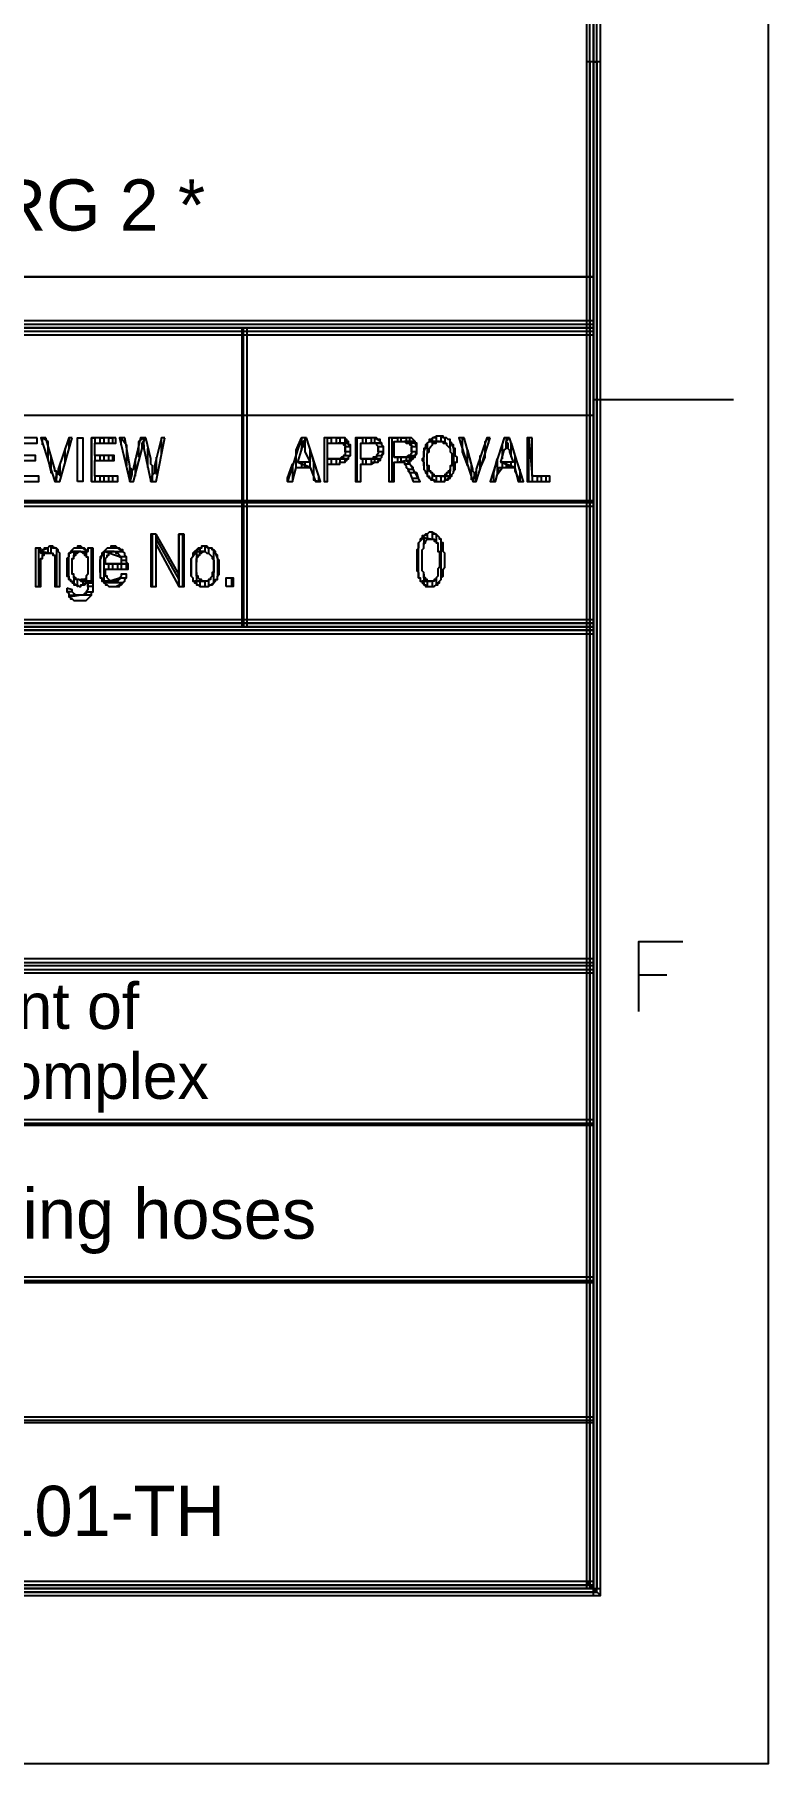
# Model space of a CAD drawing. Extents: x 0 to 594, y 0 to 420.
# Drawn here: x 552 to 594, y 0 to 98.9 of the extents above; entities that cross this region are included whole.
import ezdxf

# ---------------------------------------------------------------- set-up
doc = ezdxf.new("R2010")
doc.units = 0
doc.styles.add('HTX1', font='O8116901', dxfattribs={"width": 1.02})

msp = doc.modelspace()

# ---------------------------------------------------------------- linework, layer by layer
at = {"layer": 'GT_1', "flags": 128}
for points in [[(0, 0), (594, 0), (594, 420), (0, 420), (0, 0)], [(583.6, 10.4), (584.4, 9.6), (584.4, 410.4), (583.6, 409.6), (583.6, 10.4)], [(25, 10), (584, 10), (584, 85), (404, 85), (404, 410), (25, 410), (25, 10)], [(584, 85), (584, 410), (404, 410), (404, 85), (584, 85)], [(584.2, 9.8), (584.2, 410.2), (584, 410), (584, 10), (583.8, 10.2), (583.8, 409.8)], [(584.4, 97.3), (583.6, 97.3), (583.6, 10), (584.4, 10), (584.4, 97.3)], [(583.8, 97.3), (583.8, 10), (584, 10), (584, 97.3), (584.2, 97.3), (584.2, 10)], [(404, 82.5), (404, 81.7), (584, 81.7), (584, 82.5), (404, 82.5)], [(404, 81.9), (584, 81.9), (584, 82.1), (404, 82.1), (404, 82.3), (584, 82.3)], [(404, 82.1), (584, 82.1)], [(563.9, 72.1), (564.2, 72.1), (564.2, 82.1), (563.9, 82.1), (563.9, 72.1)], [(564, 72.1), (564, 82.1)], [(584, 78), (592, 78)], [(404, 77.1), (584, 77.1)], [(552.2, 75.8), (550.8, 75.8), (550.8, 73.3), (552.3, 73.3), (552.3, 73.6), (551, 73.6), (551, 74.5), (552.1, 74.5), (552.1, 74.8), (551, 74.8), (551, 75.5), (552.2, 75.5), (552.2, 75.8)], [(552.7, 75.8), (552.4, 75.8), (553.2, 73.3), (553.3, 73.6), (553.3, 73.7), (553.3, 73.7), (553.3, 73.8), (553.3, 73.9), (553.2, 73.9), (553.2, 74), (552.7, 75.8)], [(552.5, 75.4), (552.5, 75.8), (552.8, 75.6), (552.8, 74.6), (553, 73.8), (553, 74.7)], [(554.2, 75.8), (554, 75.8), (553.4, 74), (553.4, 74), (553.4, 73.9), (553.4, 73.9), (553.4, 73.8), (553.4, 73.7), (553.3, 73.7), (553.3, 73.6), (553.2, 73.3), (553.5, 73.3), (554.2, 75.8)], [(553.8, 74.4), (553.8, 75.2)], [(554, 75.8), (554, 75.2)], [(554.5, 73.3), (554.5, 75.8)], [(554.5, 73.3), (554.5, 75.8), (554.8, 75.8), (554.8, 73.3), (554.5, 73.3)], [(555.3, 73.3), (555.3, 75.8), (555.5, 75.8), (555.5, 75.5)], [(556.7, 75.8), (555.3, 75.8), (555.3, 73.3), (556.8, 73.3), (556.8, 73.6), (555.5, 73.6), (555.5, 74.5), (556.6, 74.5), (556.6, 74.8), (555.5, 74.8), (555.5, 75.5), (556.7, 75.5), (556.7, 75.8)], [(555.8, 75.5), (555.8, 75.8), (556, 75.8), (556, 75.5)], [(556.3, 75.5), (556.3, 75.8), (556.5, 75.8), (556.5, 75.5)], [(557.2, 75.8), (556.9, 75.8), (557.5, 73.3), (557.6, 73.7), (557.6, 73.7), (557.6, 73.8), (557.6, 73.8), (557.6, 73.9), (557.6, 74), (557.5, 74.1), (557.5, 74.1), (557.5, 74.2), (557.2, 75.8)], [(557, 75.4), (557, 75.8), (557.3, 75.4), (557.3, 74.2)], [(558.4, 75.8), (558.1, 75.8), (557.7, 74.1), (557.7, 74.1), (557.7, 74.1), (557.7, 74), (557.7, 74), (557.6, 73.9), (557.6, 73.8), (557.6, 73.7), (557.5, 73.3), (557.7, 73.3), (558.2, 75.2), (558.2, 75.3), (558.2, 75.3), (558.2, 75.4), (558.2, 75.4), (558.2, 75.5), (558.4, 75.8)], [(558, 74.7), (558, 75.6), (558.3, 75.8), (558.3, 75.6)], [(558.4, 75.8), (558.2, 75.5), (558.2, 75.5), (558.3, 75.4), (558.3, 75.3), (558.3, 75.2), (558.7, 73.3), (558.8, 73.7), (558.8, 73.7), (558.8, 73.8), (558.8, 73.9), (558.8, 73.9), (558.8, 74), (558.8, 74.1), (558.8, 74.1), (558.8, 74.2), (558.7, 74.3), (558.7, 74.3), (558.7, 74.4), (558.7, 74.5), (558.7, 74.6), (558.4, 75.8)], [(558.3, 75.2), (558.3, 75.6)], [(558.5, 75.2), (558.5, 74.1)], [(559.5, 75.8), (559.3, 75.8), (558.9, 74.2), (558.9, 74.1), (558.9, 74.1), (558.9, 74), (558.9, 73.9), (558.9, 73.9), (558.9, 73.8), (558.8, 73.7), (558.8, 73.7), (558.7, 73.3), (559, 73.3), (559.5, 75.8)], [(559.3, 74.8), (559.3, 75.8)], [(566.5, 73.3), (566.5, 73.5), (566.8, 74.3), (566.8, 73.3), (567, 74.1), (567, 75.1), (567.3, 75.8), (567.3, 75.1)], [(567.6, 75.8), (567.3, 75.8), (566.5, 73.3), (566.8, 73.3), (567, 74.1), (567.8, 74.1), (567.1, 74.4), (567.3, 75.1), (567.3, 75.2), (567.3, 75.2), (567.4, 75.3), (567.4, 75.4), (567.4, 75.4), (567.4, 75.5), (567.4, 75.6), (567.6, 75.8)], [(567.6, 75.8), (567.4, 75.6), (567.4, 75.5), (567.4, 75.5), (567.4, 75.4), (567.5, 75.3), (567.5, 75.3), (567.5, 75.2), (567.5, 75.1), (567.5, 75), (567.8, 74.4), (567.1, 74.4), (567.8, 74.1), (568.1, 73.3), (568.4, 73.3), (567.6, 75.8)], [(567.5, 75.8), (567.5, 75.8)], [(567.5, 75.8), (567.5, 75)], [(569.3, 75.8), (568.6, 75.8), (568.6, 73.3), (568.8, 73.3), (568.8, 74.3), (569.4, 74.3), (569.4, 74.3), (569.5, 74.3), (569.5, 74.4), (569.6, 74.4), (569.7, 74.4), (569.7, 74.4), (569.8, 74.4), (569.8, 74.4), (569.8, 74.5), (569.9, 74.5), (569.9, 74.5), (569.9, 74.6), (570, 74.6), (568.8, 74.6), (568.8, 75.5), (569.4, 75.5), (570, 75.5), (570, 75.6), (569.9, 75.6), (569.9, 75.7), (569.9, 75.7), (569.8, 75.7), (569.8, 75.8), (569.7, 75.8), (569.6, 75.8), (569.6, 75.8), (569.6, 75.8), (569.5, 75.8), (569.5, 75.8), (569.4, 75.8), (569.3, 75.8)], [(568.8, 73.3), (568.8, 75.8), (569, 75.8), (569, 75.5)], [(570, 75.5), (569.4, 75.5), (569.4, 75.5), (569.5, 75.5), (569.5, 75.5), (569.6, 75.5), (569.6, 75.5), (569.6, 75.5), (569.7, 75.5), (569.7, 75.4), (569.8, 75.4), (569.8, 75.4), (569.8, 75.3), (569.8, 75.2), (569.8, 75.2), (569.8, 75.1), (569.8, 75.1), (569.8, 75), (569.8, 74.9), (569.8, 74.9), (569.8, 74.8), (569.7, 74.8), (569.7, 74.7), (569.7, 74.7), (569.6, 74.7), (569.6, 74.7), (569.5, 74.6), (569.4, 74.6), (569.4, 74.6), (568.8, 74.6), (570, 74.6), (570, 74.7), (570, 74.7), (570.1, 74.8), (570.1, 74.8), (570.1, 74.9), (570.1, 75), (570.1, 75), (570.1, 75.1), (570.1, 75.2), (570.1, 75.3), (570.1, 75.3), (570.1, 75.4), (570, 75.4), (570, 75.5), (570, 75.5)], [(569.3, 75.5), (569.3, 75.8), (569.5, 75.8), (569.5, 75.5)], [(569.8, 75.5), (569.8, 75.8)], [(569.8, 74.8), (570.1, 74.8), (570.1, 75), (569.8, 75), (569.8, 75.3), (570.1, 75.3)], [(571.2, 75.8), (570.4, 75.8), (570.4, 73.3), (570.7, 73.3), (570.7, 74.3), (571.2, 74.3), (571.3, 74.3), (571.3, 74.3), (571.4, 74.4), (571.5, 74.4), (571.5, 74.4), (571.6, 74.4), (571.6, 74.4), (571.7, 74.4), (571.7, 74.5), (571.7, 74.5), (571.8, 74.5), (571.8, 74.6), (571.8, 74.6), (570.7, 74.6), (570.7, 75.5), (571.2, 75.5), (571.9, 75.5), (571.8, 75.6), (571.8, 75.6), (571.8, 75.7), (571.7, 75.7), (571.7, 75.7), (571.6, 75.8), (571.6, 75.8), (571.5, 75.8), (571.5, 75.8), (571.4, 75.8), (571.4, 75.8), (571.3, 75.8), (571.3, 75.8), (571.2, 75.8)], [(570.5, 73.3), (570.5, 75.8), (570.8, 75.8), (570.8, 75.5)], [(571.9, 75.5), (571.2, 75.5), (571.3, 75.5), (571.3, 75.5), (571.4, 75.5), (571.4, 75.5), (571.5, 75.5), (571.5, 75.5), (571.6, 75.5), (571.6, 75.4), (571.6, 75.4), (571.7, 75.3), (571.7, 75.2), (571.7, 75.2), (571.7, 75.1), (571.7, 75.1), (571.7, 75), (571.7, 74.9), (571.7, 74.9), (571.6, 74.8), (571.6, 74.8), (571.6, 74.7), (571.5, 74.7), (571.5, 74.7), (571.4, 74.7), (571.4, 74.6), (571.3, 74.6), (571.2, 74.6), (570.7, 74.6), (571.8, 74.6), (571.9, 74.7), (571.9, 74.7), (571.9, 74.8), (571.9, 74.8), (572, 74.9), (572, 75), (572, 75), (572, 75.1), (572, 75.2), (572, 75.3), (572, 75.3), (571.9, 75.4), (571.9, 75.4), (571.9, 75.5), (571.9, 75.5)], [(571, 75.5), (571, 75.8), (571.3, 75.8), (571.3, 75.5)], [(571.5, 75.5), (571.5, 75.8), (571.8, 75.6), (571.8, 75.5)], [(571.6, 74.8), (571.9, 74.8), (572, 75), (571.7, 75), (571.7, 75.3), (572, 75.3)], [(573.2, 75.8), (572.3, 75.8), (572.3, 73.3), (572.6, 73.3), (572.6, 74.4), (572.9, 74.4), (573.3, 74.5), (573.4, 74.5), (573.5, 74.5), (573.5, 74.5), (573.6, 74.5), (573.6, 74.6), (573.7, 74.6), (573.7, 74.6), (573.7, 74.7), (573.8, 74.7), (573.8, 74.7), (572.6, 74.7), (572.6, 75.6), (573.2, 75.6), (573.8, 75.6), (573.7, 75.7), (573.7, 75.7), (573.7, 75.7), (573.6, 75.8), (573.6, 75.8), (573.6, 75.8), (573.5, 75.8), (573.5, 75.8), (573.4, 75.8), (573.3, 75.8), (573.3, 75.8), (573.2, 75.8)], [(572.5, 73.3), (572.5, 75.8), (572.8, 75.8), (572.8, 75.6)], [(573.8, 75.6), (573.2, 75.6), (573.2, 75.6), (573.3, 75.5), (573.4, 75.5), (573.4, 75.5), (573.5, 75.5), (573.5, 75.5), (573.5, 75.4), (573.6, 75.4), (573.6, 75.3), (573.6, 75.3), (573.6, 75.2), (573.6, 75.1), (573.6, 75.1), (573.6, 75), (573.6, 75), (573.6, 74.9), (573.6, 74.9), (573.5, 74.8), (573.5, 74.8), (573.4, 74.8), (573.4, 74.8), (573.4, 74.8), (573.3, 74.7), (573.3, 74.7), (573.2, 74.7), (573.1, 74.7), (572.6, 74.7), (573.8, 74.7), (573.8, 74.8), (573.8, 74.8), (573.9, 74.9), (573.9, 74.9), (573.9, 75), (573.9, 75.1), (573.9, 75.1), (573.9, 75.2), (573.9, 75.3), (573.9, 75.3), (573.9, 75.4), (573.9, 75.5), (573.8, 75.5), (573.8, 75.5), (573.8, 75.6)], [(573, 75.6), (573, 75.8), (573.3, 75.8), (573.3, 75.6)], [(573.5, 74.8), (573.8, 74.8), (573.9, 75), (573.6, 75), (573.6, 75.3), (573.9, 75.3), (573.8, 75.5), (573.3, 75.5)], [(573.5, 75.6), (573.5, 75.8)], [(574.6, 75.6), (574.6, 75.6), (574.5, 75.5), (574.5, 75.5), (574.5, 75.4), (574.4, 75.4), (574.4, 75.3), (574.4, 75.3), (574.4, 75.2), (574.3, 75.2), (574.3, 75.1), (574.3, 75.1), (574.3, 75), (574.3, 74.9), (574.3, 74.8), (574.3, 74.8), (574.3, 74.7), (574.2, 74.6), (574.2, 74.5), (574.2, 74.5), (574.2, 74.5), (574.3, 74.4), (574.3, 74.3), (574.3, 74.2), (574.3, 74.2), (574.3, 74.1), (574.3, 74), (574.3, 74), (574.4, 73.9), (574.4, 73.8), (574.4, 73.8), (574.5, 73.7), (574.5, 73.7), (574.5, 73.6), (574.6, 73.6), (574.6, 73.5), (574.7, 73.5), (574.7, 73.5), (574.7, 73.4), (574.8, 73.4), (574.8, 73.4), (574.9, 73.4), (574.9, 73.3), (575, 73.3), (575, 73.3), (575.1, 73.3), (575.1, 73.3), (575.2, 73.3), (575.3, 73.3), (575.3, 73.3), (575.4, 73.3), (575.4, 73.3), (575.5, 73.3), (575.5, 73.4), (575.6, 73.4), (575.6, 73.4), (575.7, 73.4), (575.7, 73.4), (575.7, 73.5), (575.8, 73.5), (575.8, 73.6), (575.2, 73.6), (575.2, 73.6), (575.1, 73.6), (575.1, 73.6), (575, 73.6), (575, 73.6), (574.9, 73.6), (574.9, 73.7), (574.8, 73.7), (574.8, 73.7), (574.8, 73.8), (574.7, 73.8), (574.7, 73.9), (574.6, 73.9), (574.6, 74), (574.6, 74.1), (574.6, 74.1), (574.6, 74.2), (574.5, 74.2), (574.5, 74.3), (574.5, 74.4), (574.5, 74.5), (574.5, 74.5), (574.5, 74.6), (574.5, 74.7), (574.5, 74.8), (574.5, 74.8), (574.5, 74.9), (574.6, 75), (574.6, 75), (574.6, 75.1), (574.6, 75.2), (574.6, 75.2), (574.7, 75.3), (574.7, 75.3), (574.7, 75.3), (574.8, 75.4), (574.8, 75.4), (574.8, 75.5), (574.9, 75.5), (574.9, 75.5), (575, 75.5), (575, 75.6), (575.1, 75.6), (575.2, 75.6), (575.2, 75.6), (574.6, 75.6)], [(574.3, 74.2), (574.3, 75), (574.5, 75.5), (574.5, 74.9)], [(575.2, 75.9), (575.2, 75.9), (575.1, 75.9), (575.1, 75.9), (575, 75.9), (575, 75.8), (574.9, 75.8), (574.9, 75.8), (574.8, 75.8), (574.8, 75.8), (574.7, 75.7), (574.7, 75.7), (574.6, 75.7), (574.6, 75.6), (575.2, 75.6), (575.3, 75.6), (575.3, 75.6), (575.4, 75.6), (575.4, 75.5), (575.5, 75.5), (575.5, 75.5), (575.6, 75.5), (575.6, 75.4), (575.6, 75.4), (575.7, 75.3), (575.7, 75.3), (575.8, 75.2), (575.8, 75.2), (575.8, 75.1), (575.8, 75.1), (575.8, 75), (575.9, 74.9), (575.9, 74.9), (575.9, 74.8), (575.9, 74.7), (575.9, 74.7), (575.9, 74.6), (575.9, 74.5), (575.9, 74.4), (575.9, 74.4), (575.9, 74.3), (575.9, 74.2), (575.8, 74.2), (575.8, 74.1), (575.8, 74), (575.8, 74), (575.8, 73.9), (575.7, 73.9), (575.7, 73.8), (575.7, 73.8), (575.6, 73.8), (575.6, 73.7), (575.6, 73.7), (575.5, 73.7), (575.5, 73.6), (575.4, 73.6), (575.4, 73.6), (575.3, 73.6), (575.3, 73.6), (575.2, 73.6), (575.8, 73.6), (575.9, 73.6), (575.9, 73.7), (575.9, 73.7), (576, 73.8), (576, 73.8), (576, 73.9), (576, 73.9), (576.1, 74), (576.1, 74), (576.1, 74.1), (576.1, 74.2), (576.1, 74.2), (576.1, 74.3), (576.1, 74.4), (576.2, 74.4), (576.2, 74.5), (576.2, 74.6), (576.2, 74.6), (576.2, 74.7), (576.1, 74.8), (576.1, 74.9), (576.1, 74.9), (576.1, 75), (576.1, 75.1), (576.1, 75.1), (576.1, 75.2), (576, 75.2), (576, 75.3), (576, 75.3), (576, 75.4), (575.9, 75.4), (575.9, 75.5), (575.9, 75.5), (575.8, 75.6), (575.8, 75.6), (575.8, 75.7), (575.7, 75.7), (575.7, 75.7), (575.6, 75.8), (575.6, 75.8), (575.5, 75.8), (575.5, 75.8), (575.4, 75.8), (575.4, 75.9), (575.3, 75.9), (575.3, 75.9), (575.2, 75.9)], [(574.8, 75.6), (574.8, 75.8), (575, 75.9), (575, 75.6)], [(574.8, 75.4), (574.8, 75.6), (575, 75.6), (575, 75.6)], [(575.3, 75.6), (575.3, 75.9), (575.5, 75.8), (575.5, 75.5)], [(575.8, 75.2), (575.8, 75.6), (576, 75.2), (576, 73.9)], [(576.6, 75.8), (576.3, 75.8), (577.1, 73.3), (577.2, 73.6), (577.2, 73.7), (577.2, 73.7), (577.2, 73.8), (577.1, 73.9), (577.1, 73.9), (577.1, 74), (576.6, 75.8)], [(576.5, 75.8), (576.5, 75), (576.8, 74.2), (576.8, 75.1), (577, 74.3), (577, 73.4)], [(578.1, 75.8), (577.9, 75.8), (577.3, 74), (577.3, 74), (577.3, 73.9), (577.3, 73.9), (577.3, 73.8), (577.2, 73.7), (577.2, 73.7), (577.2, 73.6), (577.1, 73.3), (577.3, 73.3), (578.1, 75.8)], [(577.5, 74.8), (577.5, 74), (577.8, 74.7), (577.8, 75.6), (578, 75.8), (578, 75.5)], [(579.2, 75.8), (578.9, 75.8), (578.1, 73.3), (578.4, 73.3), (578.6, 74.1), (579.5, 74.1), (578.7, 74.4), (578.9, 75.1), (579, 75.2), (579, 75.2), (579, 75.3), (579, 75.4), (579, 75.4), (579, 75.5), (579, 75.6), (579.2, 75.8)], [(579.2, 75.8), (579, 75.6), (579.1, 75.5), (579.1, 75.5), (579.1, 75.4), (579.1, 75.3), (579.1, 75.3), (579.1, 75.2), (579.2, 75.1), (579.2, 75), (579.4, 74.4), (578.7, 74.4), (579.5, 74.1), (579.7, 73.3), (580, 73.3), (579.2, 75.8)], [(578.8, 74.6), (578.8, 75.4)], [(579, 75.8), (579, 75.6)], [(579.3, 74.7), (579.3, 75.5), (579.5, 74.8), (579.5, 73.9), (579.8, 73.3), (579.8, 74)], [(580.5, 75.8), (580.2, 75.8), (580.2, 73.3), (581.5, 73.3), (581.5, 73.6), (580.5, 73.6), (580.5, 75.8)], [(580.3, 73.3), (580.3, 75.8), (580.5, 73.6), (580.5, 73.3), (580.8, 73.3), (580.8, 73.6), (581, 73.6), (581, 73.3), (581.3, 73.3), (581.3, 73.6)], [(553.5, 74.3), (553.5, 73.6)], [(555.5, 74.8), (555.5, 74.5)], [(555.8, 74.5), (555.8, 74.8)], [(556, 74.8), (556, 74.5)], [(556.3, 74.5), (556.3, 74.8)], [(556.5, 74.8), (556.5, 74.5)], [(557.8, 74.6), (557.8, 73.6)], [(559, 74.7), (559, 73.7)], [(567.3, 74.3), (567.3, 74.4)], [(567.3, 74.3), (567.3, 74.1), (567.5, 74.1), (567.5, 74.2)], [(567.5, 74.4), (567.5, 74.2), (567.8, 74.1), (567.8, 75.1), (568, 74.4), (568, 73.4), (568.3, 73.3), (568.3, 73.6)], [(569, 74.6), (569, 74.3), (569.3, 74.3), (569.3, 74.6)], [(569.5, 74.6), (569.5, 74.4), (569.8, 74.4), (569.8, 74.6)], [(570.8, 74.6), (570.8, 74.3), (571, 74.3), (571, 74.6)], [(571.3, 74.6), (571.3, 74.3), (571.5, 74.4), (571.5, 74.6)], [(571.8, 74.6), (571.8, 74.5)], [(572.8, 74.7), (572.8, 74.4), (573, 74.4), (573, 74.7)], [(573.3, 74.5), (572.9, 74.4), (572.9, 74.4), (573, 74.4), (573, 74.4), (573.1, 74.4), (573.1, 74.4), (573.2, 74.4), (573.2, 74.3), (573.2, 74.3), (573.2, 74.3), (573.3, 74.2), (573.3, 74.1), (573.3, 74.1), (573.4, 74), (573.4, 74), (573.4, 73.9), (573.5, 73.8), (573.7, 73.3), (574.1, 73.3), (573.7, 74), (573.7, 74), (573.7, 74.1), (573.7, 74.1), (573.6, 74.2), (573.6, 74.2), (573.5, 74.3), (573.5, 74.3), (573.5, 74.4), (573.5, 74.4), (573.4, 74.4), (573.3, 74.5)], [(573.6, 73.5), (574, 73.5), (573.9, 73.8), (573.5, 73.8), (573.4, 74), (573.7, 74), (573.5, 74.3), (573.2, 74.3)], [(573.3, 74.7), (573.3, 74.5), (573.5, 74.5), (573.5, 74.7)], [(574.5, 74.2), (574.5, 73.6), (574.8, 73.4), (574.8, 73.7)], [(578.3, 73.3), (578.3, 73.8), (578.5, 74.6), (578.5, 73.7), (578.8, 74.1), (578.8, 74.3)], [(578.8, 74.3), (578.8, 74.4), (579, 74.4), (579, 74.2), (579.3, 74.2), (579.3, 74.4)], [(579, 74.2), (579, 74.1), (579.3, 74.1), (579.3, 74.2)], [(553.3, 73.7), (553.3, 73.5)], [(553.3, 73.3), (553.3, 73.5)], [(555.5, 73.6), (555.5, 73.3), (555.8, 73.3), (555.8, 73.6)], [(556, 73.6), (556, 73.3), (556.3, 73.3), (556.3, 73.6)], [(556.5, 73.6), (556.5, 73.3)], [(557.5, 73.5), (557.5, 74.1)], [(557.5, 73.3), (557.5, 73.5)], [(558.8, 73.5), (558.8, 74)], [(558.8, 73.3), (558.8, 73.5)], [(567.8, 74.1), (567.8, 74.1)], [(575, 73.6), (575, 73.3), (575.3, 73.3), (575.3, 73.6), (575.5, 73.6), (575.5, 73.4), (575.8, 73.5), (575.8, 73.6)], [(575.3, 73.6), (575.3, 73.6)], [(575.5, 73.7), (575.5, 73.6), (575.8, 73.6), (575.8, 74)], [(577.3, 73.3), (577.3, 73.9)], [(404, 72.2), (404, 71.9), (584, 71.9), (584, 72.2), (404, 72.2)], [(404, 72.1), (584, 72.1)], [(404, 72.1), (584, 72.1)], [(564, 72.1), (544, 72.1), (524, 72.1), (504, 72.1), (484, 72.1), (464, 72.1)], [(553.7, 72.1), (560.7, 72.1)], [(562.5, 72.1), (562.9, 72.1)], [(564.2, 72.1), (563.9, 72.1), (563.9, 65), (564.2, 65), (564.2, 72.1)], [(564, 72.1), (564, 65)], [(564.7, 72.1), (571.7, 72.1)], [(573.5, 72.1), (573.9, 72.1)], [(575.7, 72.1), (584, 72.1)], [(559, 70.3), (558.7, 70.3), (558.7, 67.3), (559, 67.3), (559, 69.7), (559, 70.3)], [(558.8, 67.3), (558.8, 70.3)], [(559, 70.3), (559, 69.7), (560.3, 67.3), (560.3, 68), (559, 70.3)], [(560.3, 67.3), (560.3, 70.3), (560.5, 70.3), (560.5, 67.3)], [(560.6, 70.3), (560.3, 70.3), (560.3, 68), (560.3, 67.3), (560.6, 67.3), (560.6, 70.3)], [(574.7, 70.4), (574.6, 70.4), (574.5, 70.3), (574.5, 70.3), (574.4, 70.3), (574.4, 70.3), (574.3, 70.2), (574.3, 70.2), (574.2, 70.2), (574.2, 70.1), (574.2, 70.1), (574.7, 70), (574.7, 70), (574.8, 70), (574.8, 70), (574.9, 70), (574.9, 69.9), (575, 69.9), (575, 69.8), (575, 69.8), (575.1, 69.8), (575.1, 69.7), (575.1, 69.6), (575.1, 69.6), (575.1, 69.5), (575.1, 69.4), (575.1, 69.3), (575.2, 69.3), (575.2, 69.2), (575.2, 69.1), (575.2, 68.9), (575.2, 68.8), (575.2, 68.8), (575.2, 68.7), (575.2, 68.6), (575.2, 68.5), (575.2, 68.4), (575.1, 68.3), (575.1, 68.2), (575.1, 68.1), (575.1, 68.1), (575.1, 68), (575.1, 67.9), (575.1, 67.9), (575, 67.8), (575, 67.8), (575, 67.7), (574.9, 67.7), (574.9, 67.6), (574.8, 67.6), (574.8, 67.6), (574.7, 67.6), (574.2, 67.6), (574.2, 67.5), (574.3, 67.5), (574.3, 67.4), (574.4, 67.4), (574.4, 67.3), (574.5, 67.3), (574.6, 67.3), (574.6, 67.3), (574.7, 67.3), (574.7, 67.3), (574.8, 67.3), (574.8, 67.3), (574.9, 67.3), (575, 67.4), (575, 67.4), (575.1, 67.4), (575.1, 67.5), (575.1, 67.5), (575.2, 67.5), (575.2, 67.6), (575.3, 67.7), (575.3, 67.7), (575.3, 67.8), (575.4, 67.9), (575.4, 68), (575.4, 68), (575.4, 68.1), (575.4, 68.1), (575.4, 68.2), (575.4, 68.3), (575.5, 68.4), (575.5, 68.4), (575.5, 68.5), (575.5, 68.6), (575.5, 68.7), (575.5, 68.8), (575.5, 68.9), (575.5, 69), (575.5, 69.1), (575.5, 69.2), (575.5, 69.2), (575.4, 69.3), (575.4, 69.4), (575.4, 69.5), (575.4, 69.5), (575.4, 69.6), (575.4, 69.7), (575.4, 69.8), (575.3, 69.8), (575.3, 69.9), (575.3, 70), (575.2, 70), (575.2, 70.1), (575.1, 70.2), (575.1, 70.2), (575, 70.3), (575, 70.3), (575, 70.3), (574.9, 70.3), (574.8, 70.3), (574.8, 70.4), (574.7, 70.4)], [(574.3, 70.1), (574.3, 70.2), (574.5, 70.3), (574.5, 70)], [(574.8, 70), (574.8, 70.4), (575, 70.3), (575, 69.8)], [(552.4, 69.5), (552.1, 69.5), (552.1, 67.3), (552.4, 67.3), (552.4, 68.5), (552.4, 68.6), (552.4, 68.7), (552.4, 68.8), (552.4, 68.9), (552.5, 68.9), (552.5, 69), (552.5, 69.1), (552.6, 69.1), (552.6, 69.1), (552.6, 69.2), (552.7, 69.2), (552.4, 69.2), (552.4, 69.5)], [(552.3, 67.3), (552.3, 69.5), (552.5, 69.2), (552.5, 69.1)], [(552.9, 69.6), (552.9, 69.6), (552.8, 69.5), (552.7, 69.5), (552.7, 69.5), (552.6, 69.5), (552.6, 69.4), (552.5, 69.4), (552.5, 69.3), (552.4, 69.3), (552.9, 69.2), (553, 69.2), (553, 69.2), (553.1, 69.2), (553.1, 69.1), (553.2, 69.1), (553.2, 69), (553.2, 69), (553.2, 68.9), (553.2, 68.9), (553.2, 68.8), (553.2, 68.7), (553.2, 67.3), (553.5, 67.3), (553.5, 68.7), (553.5, 68.7), (553.5, 68.8), (553.5, 68.9), (553.5, 69), (553.5, 69), (553.5, 69.1), (553.5, 69.2), (553.5, 69.2), (553.4, 69.3), (553.4, 69.4), (553.4, 69.4), (553.3, 69.5), (553.2, 69.5), (553.2, 69.5), (553.1, 69.5), (553.1, 69.6), (553, 69.6), (552.9, 69.6)], [(552.4, 69.3), (552.4, 69.2), (552.7, 69.2), (552.7, 69.2), (552.8, 69.2), (552.9, 69.2), (552.4, 69.3)], [(552.5, 69.3), (552.5, 69.4), (552.8, 69.5), (552.8, 69.2), (553, 69.2), (553, 69.6), (553.3, 69.5), (553.3, 67.3)], [(554.1, 69.3), (554.1, 69.2), (554, 69.2), (554, 69.1), (554, 69), (553.9, 68.9), (553.9, 68.9), (553.9, 68.8), (553.9, 68.7), (553.9, 68.6), (553.9, 68.5), (553.9, 68.4), (553.9, 68.3), (553.9, 68.3), (553.9, 68.2), (553.9, 68.1), (553.9, 68), (553.9, 67.9), (554, 67.9), (554, 67.8), (554, 67.7), (554.1, 67.7), (554.1, 67.6), (554.2, 67.6), (554.2, 67.5), (554.3, 67.5), (554.3, 67.4), (554.4, 67.4), (554.4, 67.4), (554.5, 67.4), (554.6, 67.3), (554.6, 67.3), (554.7, 67.3), (554.7, 67.4), (554.8, 67.4), (554.8, 67.4), (554.9, 67.4), (555, 67.5), (555, 67.5), (555.1, 67.6), (555.1, 67.6), (555.4, 67.6), (554.7, 67.6), (554.6, 67.7), (554.5, 67.7), (554.5, 67.7), (554.4, 67.7), (554.4, 67.8), (554.3, 67.8), (554.3, 67.9), (554.3, 68), (554.2, 68), (554.2, 68.1), (554.2, 68.2), (554.2, 68.3), (554.2, 68.4), (554.2, 68.5), (554.2, 68.5), (554.2, 68.6), (554.2, 68.7), (554.2, 68.8), (554.2, 68.9), (554.3, 68.9), (554.3, 69), (554.3, 69.1), (554.4, 69.1), (554.4, 69.2), (554.5, 69.2), (554.5, 69.2), (554.6, 69.3), (554.7, 69.3), (554.1, 69.3)], [(554, 67.7), (554, 69.2), (554.3, 69.3), (554.3, 69)], [(554.6, 69.6), (554.6, 69.6), (554.5, 69.6), (554.5, 69.5), (554.4, 69.5), (554.3, 69.5), (554.3, 69.5), (554.2, 69.4), (554.2, 69.4), (554.2, 69.4), (554.1, 69.3), (554.7, 69.3), (554.7, 69.3), (554.8, 69.2), (555.1, 69.3), (555.1, 69.3), (555, 69.4), (555, 69.4), (554.9, 69.5), (554.9, 69.5), (554.8, 69.5), (554.8, 69.5), (554.7, 69.6), (554.6, 69.6)], [(554.1, 69.3), (555.1, 69.3), (554.8, 69.5), (554.5, 69.5)], [(554.5, 69.2), (554.5, 69.3)], [(555.4, 69.5), (555.1, 69.5), (555.1, 69.3), (554.8, 69.2), (554.8, 69.2), (554.9, 69.2), (554.9, 69.1), (555, 69.1), (555, 69), (555.1, 69), (555.1, 68.9), (555.1, 68.8), (555.1, 68.7), (555.1, 68.6), (555.1, 68.6), (555.1, 68.5), (555.1, 68.4), (555.1, 68.3), (555.1, 68.2), (555.1, 68.1), (555.1, 68), (555.1, 68), (555, 67.9), (555, 67.8), (555, 67.8), (554.9, 67.7), (554.8, 67.7), (554.8, 67.7), (554.7, 67.7), (554.7, 67.6), (555.4, 67.6), (555.4, 69.5)], [(555, 67.9), (555, 67.6), (555.3, 67.6), (555.3, 69.5)], [(555, 69.3), (555, 69)], [(555.8, 68.1), (555.8, 68.8), (556, 69.3), (556, 67.6), (556.3, 67.6), (556.3, 67.7)], [(556, 69.3), (556, 69.2), (555.9, 69.2), (555.9, 69.1), (555.9, 69.1), (555.8, 69), (555.8, 68.9), (555.8, 68.9), (555.8, 68.8), (555.8, 68.7), (555.8, 68.6), (555.8, 68.5), (555.8, 68.4), (555.8, 68.3), (555.8, 68.2), (555.8, 68.1), (555.8, 68.1), (555.8, 68), (555.8, 67.9), (555.8, 67.8), (555.9, 67.8), (555.9, 67.7), (555.9, 67.6), (556, 67.6), (556.6, 67.6), (556.6, 67.6), (556.5, 67.6), (556.4, 67.6), (556.4, 67.6), (556.3, 67.7), (556.3, 67.7), (556.2, 67.8), (556.2, 67.8), (556.2, 67.9), (556.1, 67.9), (556.1, 68), (556.1, 68.1), (556.1, 68.2), (556.1, 68.2), (556.1, 68.3), (557.4, 68.3), (557.4, 68.4), (557.4, 68.4), (557.4, 68.5), (557.4, 68.6), (556.1, 68.6), (556.1, 68.7), (556.1, 68.7), (556.1, 68.8), (556.1, 68.9), (556.2, 69), (556.2, 69), (556.2, 69.1), (556.3, 69.1), (556.3, 69.2), (556.4, 69.2), (556.4, 69.2), (556.5, 69.3), (556.6, 69.3), (556, 69.3)], [(556.6, 69.6), (556.5, 69.6), (556.4, 69.6), (556.4, 69.5), (556.3, 69.5), (556.2, 69.5), (556.2, 69.5), (556.1, 69.4), (556.1, 69.4), (556, 69.3), (556, 69.3), (556.6, 69.3), (556.6, 69.3), (556.7, 69.3), (556.7, 69.2), (556.8, 69.2), (556.8, 69.2), (556.9, 69.1), (556.9, 69), (557, 69), (557, 68.9), (557, 68.8), (557, 68.7), (557, 68.6), (556.1, 68.6), (557.4, 68.6), (557.3, 68.7), (557.3, 68.8), (557.3, 68.9), (557.3, 68.9), (557.3, 69), (557.2, 69.1), (557.2, 69.2), (557.2, 69.2), (557.1, 69.3), (557.1, 69.3), (557.1, 69.4), (557, 69.4), (556.9, 69.5), (556.9, 69.5), (556.8, 69.5), (556.8, 69.5), (556.7, 69.6), (556.6, 69.6), (556.6, 69.6)], [(557, 68.8), (557.3, 68.8), (557.3, 69), (556.9, 69), (556, 69.3), (557.1, 69.3), (556.8, 69.5), (556.4, 69.5)], [(556.3, 69.2), (556.3, 69.3)], [(559, 70), (560.3, 67.7)], [(561, 67.9), (561, 68.9), (561.3, 69.3), (561.3, 68.7)], [(561.2, 69.3), (561.1, 69.2), (561.1, 69.2), (561.1, 69.1), (561.1, 69), (561, 68.9), (561, 68.9), (561, 68.8), (561, 68.7), (561, 68.6), (561, 68.5), (561, 68.4), (561, 68.4), (561, 68.3), (561, 68.2), (561, 68.1), (561, 68.1), (561, 68), (561, 67.9), (561.1, 67.8), (561.1, 67.8), (561.1, 67.7), (561.1, 67.6), (561.2, 67.6), (561.8, 67.6), (561.7, 67.6), (561.7, 67.6), (561.6, 67.6), (561.6, 67.7), (561.5, 67.7), (561.5, 67.7), (561.4, 67.8), (561.4, 67.9), (561.3, 67.9), (561.3, 68), (561.3, 68.1), (561.3, 68.1), (561.3, 68.2), (561.3, 68.3), (561.3, 68.4), (561.3, 68.5), (561.3, 68.6), (561.3, 68.7), (561.3, 68.8), (561.3, 68.9), (561.3, 68.9), (561.4, 69), (561.4, 69.1), (561.4, 69.1), (561.5, 69.1), (561.5, 69.2), (561.6, 69.2), (561.6, 69.2), (561.7, 69.3), (561.8, 69.3), (561.2, 69.3)], [(561.8, 69.6), (561.8, 69.6), (561.7, 69.6), (561.6, 69.6), (561.6, 69.5), (561.5, 69.5), (561.4, 69.5), (561.4, 69.5), (561.3, 69.4), (561.3, 69.4), (561.2, 69.3), (561.2, 69.3), (561.2, 69.3), (561.8, 69.3), (561.8, 69.3), (561.9, 69.2), (561.9, 69.2), (562, 69.2), (562, 69.2), (562.1, 69.1), (562.1, 69.1), (562.2, 69), (562.2, 68.9), (562.2, 68.9), (562.3, 68.8), (562.3, 68.7), (562.3, 68.6), (562.3, 68.5), (562.3, 68.4), (562.3, 68.4), (562.3, 68.3), (562.3, 68.2), (562.3, 68.1), (562.2, 68.1), (562.2, 68), (562.2, 67.9), (562.2, 67.9), (562.1, 67.8), (562.1, 67.8), (562.1, 67.7), (562, 67.7), (562, 67.6), (561.9, 67.6), (561.8, 67.6), (561.8, 67.6), (561.2, 67.6), (561.2, 67.5), (561.3, 67.5), (561.3, 67.4), (561.4, 67.4), (561.4, 67.4), (561.5, 67.3), (561.6, 67.3), (561.6, 67.3), (561.7, 67.3), (561.8, 67.3), (561.8, 67.3), (561.9, 67.3), (562, 67.3), (562, 67.3), (562.1, 67.4), (562.1, 67.4), (562.2, 67.4), (562.2, 67.4), (562.3, 67.5), (562.3, 67.5), (562.4, 67.6), (562.4, 67.7), (562.5, 67.7), (562.5, 67.8), (562.5, 67.9), (562.5, 67.9), (562.6, 68), (562.6, 68.1), (562.6, 68.2), (562.6, 68.3), (562.6, 68.4), (562.6, 68.5), (562.6, 68.5), (562.6, 68.6), (562.6, 68.7), (562.6, 68.8), (562.5, 68.9), (562.5, 69), (562.5, 69), (562.5, 69.1), (562.4, 69.2), (562.4, 69.2), (562.4, 69.3), (562.3, 69.3), (562.3, 69.4), (562.2, 69.4), (562.2, 69.5), (562.1, 69.5), (562, 69.5), (562, 69.5), (561.9, 69.6), (561.8, 69.6), (561.8, 69.6)], [(561.3, 69.3), (561.3, 69.4), (561.5, 69.5), (561.5, 69.3)], [(561.5, 69.2), (561.5, 69.3)], [(561.8, 69.3), (561.8, 69.6), (562, 69.5), (562, 69.2)], [(562, 67.7), (562, 67.3), (562.3, 67.5), (562.3, 69.4), (562.5, 68.9), (562.5, 67.9)], [(574.2, 70.1), (574.1, 70), (574.1, 69.9), (574, 69.8), (574, 69.8), (574, 69.7), (574, 69.7), (574, 69.6), (574, 69.5), (573.9, 69.4), (573.9, 69.4), (573.9, 69.3), (573.9, 69.2), (573.9, 69.1), (573.9, 69), (573.9, 68.9), (573.9, 68.8), (573.9, 68.8), (573.9, 68.7), (573.9, 68.6), (573.9, 68.5), (573.9, 68.4), (573.9, 68.3), (573.9, 68.2), (574, 68.1), (574, 68), (574, 68), (574, 67.9), (574, 67.8), (574.1, 67.8), (574.1, 67.7), (574.1, 67.7), (574.1, 67.6), (574.2, 67.6), (574.7, 67.6), (574.7, 67.6), (574.6, 67.6), (574.5, 67.6), (574.5, 67.7), (574.4, 67.7), (574.4, 67.8), (574.3, 67.8), (574.3, 67.9), (574.3, 67.9), (574.3, 68), (574.3, 68.1), (574.3, 68.1), (574.2, 68.2), (574.2, 68.3), (574.2, 68.4), (574.2, 68.5), (574.2, 68.6), (574.2, 68.7), (574.2, 68.8), (574.2, 68.9), (574.2, 69), (574.2, 69.1), (574.2, 69.2), (574.2, 69.3), (574.2, 69.4), (574.3, 69.5), (574.3, 69.5), (574.3, 69.6), (574.3, 69.7), (574.3, 69.7), (574.3, 69.8), (574.4, 69.8), (574.4, 69.9), (574.5, 70), (574.5, 70), (574.6, 70), (574.6, 70), (574.7, 70), (574.2, 70.1)], [(574, 67.8), (574, 69.8), (574.3, 70.1), (574.3, 69.7)], [(574.5, 70), (574.5, 70)], [(575, 67.8), (575, 67.4), (575.3, 67.7), (575.3, 70)], [(556.3, 68.3), (556.3, 68.6)], [(556.5, 68.6), (556.5, 68.3)], [(556.8, 68.3), (556.8, 68.6), (557, 68.6), (557, 68.3), (557.3, 68.3), (557.3, 68.6)], [(555.4, 67.6), (555.1, 67.6), (555.1, 67.5), (555.1, 67.4), (555.1, 67.3), (555.1, 67.3), (555.1, 67.2), (555.1, 67.2), (555.1, 67.1), (555.1, 67.1), (555, 67), (555, 66.9), (554.9, 66.9), (554.9, 66.8), (554.8, 66.8), (554.8, 66.8), (554.7, 66.8), (554.6, 66.8), (554, 66.7), (554.1, 66.7), (554.1, 66.6), (554.2, 66.6), (554.2, 66.6), (554.3, 66.5), (554.3, 66.5), (554.4, 66.5), (554.5, 66.5), (554.5, 66.5), (554.6, 66.5), (554.7, 66.5), (554.8, 66.5), (554.8, 66.5), (554.9, 66.5), (555, 66.5), (555, 66.5), (555.1, 66.6), (555.1, 66.6), (555.2, 66.7), (555.2, 66.7), (555.3, 66.8), (555.3, 66.8), (555.3, 66.9), (555.3, 67), (555.4, 67), (555.4, 67.1), (555.4, 67.2), (555.4, 67.2), (555.4, 67.3), (555.4, 67.4), (555.4, 67.5), (555.4, 67.6)], [(554.3, 67.9), (554.3, 67.5), (554.5, 67.3), (554.5, 67.7)], [(554.3, 66.5), (555, 66.5), (555.3, 66.8), (554.8, 66.8), (555.1, 67), (555.4, 67), (555.4, 67.3), (555.1, 67.3), (555.1, 67.5), (555.4, 67.5)], [(554.8, 67.6), (554.8, 67.7)], [(554.8, 67.6), (554.8, 67.4), (555, 67.5), (555, 67.6)], [(557, 68), (557, 68), (557, 67.9), (556.9, 67.8), (556.9, 67.7), (556.9, 67.7), (556.8, 67.7), (556.8, 67.6), (556.7, 67.6), (556.7, 67.6), (556.6, 67.6), (556, 67.6), (556, 67.6), (556, 67.5), (556.1, 67.5), (556.1, 67.4), (556.2, 67.4), (556.2, 67.4), (556.3, 67.3), (556.4, 67.3), (556.4, 67.3), (556.5, 67.3), (556.6, 67.3), (556.7, 67.3), (556.7, 67.3), (556.8, 67.3), (556.9, 67.3), (556.9, 67.4), (557, 67.4), (557, 67.4), (557.1, 67.5), (557.1, 67.5), (557.2, 67.6), (557.2, 67.6), (557.2, 67.7), (557.3, 67.8), (557.3, 67.8), (557.3, 67.9), (557.3, 68), (557, 68)], [(556.5, 67.3), (556.7, 67.3), (557.1, 67.5), (556, 67.5), (556.9, 67.8), (557.3, 67.8)], [(556.5, 67.6), (556.5, 67.6)], [(561.3, 68.1), (561.3, 67.6), (561.5, 67.6), (561.5, 67.7)], [(561.3, 67.5), (561.3, 67.6)], [(561.5, 67.6), (561.5, 67.3), (561.8, 67.3), (561.8, 67.6)], [(563, 67.3), (563, 67.8), (563.3, 67.8), (563.3, 67.3)], [(563, 67.3), (563, 67.8), (563.4, 67.8), (563.4, 67.3), (563, 67.3)], [(574.3, 68), (574.3, 67.6), (574.5, 67.6), (574.5, 67.6)], [(574.3, 67.4), (574.3, 67.6)], [(574.5, 67.6), (574.5, 67.3), (574.8, 67.3), (574.8, 67.6)], [(553.9, 67.2), (553.9, 67.1), (553.9, 67), (554, 66.9), (554, 66.9), (554, 66.8), (554, 66.7), (554.6, 66.8), (554.6, 66.8), (554.5, 66.8), (554.4, 66.8), (554.4, 66.8), (554.3, 66.9), (554.3, 66.9), (554.3, 66.9), (554.2, 67), (554.2, 67.1), (553.9, 67.2)], [(554, 66.8), (554.4, 66.8), (554.2, 67), (553.9, 67)], [(584, 64.6), (584, 65.4), (404, 65.4), (404, 64.6), (584, 64.6)], [(404, 65.4), (404, 64.6), (584, 64.6), (584, 65.4), (404, 65.4)], [(584, 65.2), (404, 65.2), (404, 65), (584, 65), (584, 64.8), (404, 64.8)], [(404, 64.8), (584, 64.8), (584, 65), (404, 65), (404, 65.2), (584, 65.2)], [(404, 65), (584, 65)], [(514, 65), (584, 65)], [(586.6, 43), (586.6, 47), (589.1, 47)], [(584, 45.2), (584, 46), (404, 46), (404, 45.2), (584, 45.2)], [(404, 45.4), (584, 45.4), (584, 45.6), (404, 45.6), (404, 45.8), (584, 45.8)], [(586.6, 45.1), (588.2, 45.1)], [(584, 36.5), (584, 36.8), (494, 36.8), (494, 36.5), (584, 36.5)], [(584, 36.6), (494, 36.6)], [(584, 27.5), (584, 27.8), (494, 27.8), (494, 27.5), (584, 27.5)], [(584, 27.6), (494, 27.6)], [(584, 19.5), (584, 19.8), (404, 19.8), (404, 19.5), (584, 19.5)], [(584, 19.6), (404, 19.6)], [(25.4, 10.4), (24.6, 9.6), (584.4, 9.6), (583.6, 10.4), (25.4, 10.4)], [(24.8, 9.8), (584.2, 9.8), (584, 10), (25, 10), (25.2, 10.2), (583.8, 10.2)], [(584, 9.6), (584, 10.4), (404, 10.4), (404, 9.6), (584, 9.6)], [(584, 10.2), (404, 10.2), (404, 10), (584, 10), (584, 9.8), (404, 9.8)]]:
    msp.add_lwpolyline(points, dxfattribs=at)

# ---------------------------------------------------------------- texts
at = {"layer": 'GT_1', "style": 'HTX1', "width": 1.02}
for s, height, p in [('* CONT. ON DRG 2 *', 2.925, (523.674, 87.653)), ('Sulfuric Acid Plant of', 2.625, (525, 42)), ('the Chemical Complex', 2.625, (526, 38)), ('H2SO4 loading hoses', 2.875, (530, 30)), ('PIP-7G02-90-60-101-TH', 2.875, (520, 13))]:
    msp.add_text(s, height=height, dxfattribs=at).set_placement(p)

doc.saveas('drawing.dxf')
